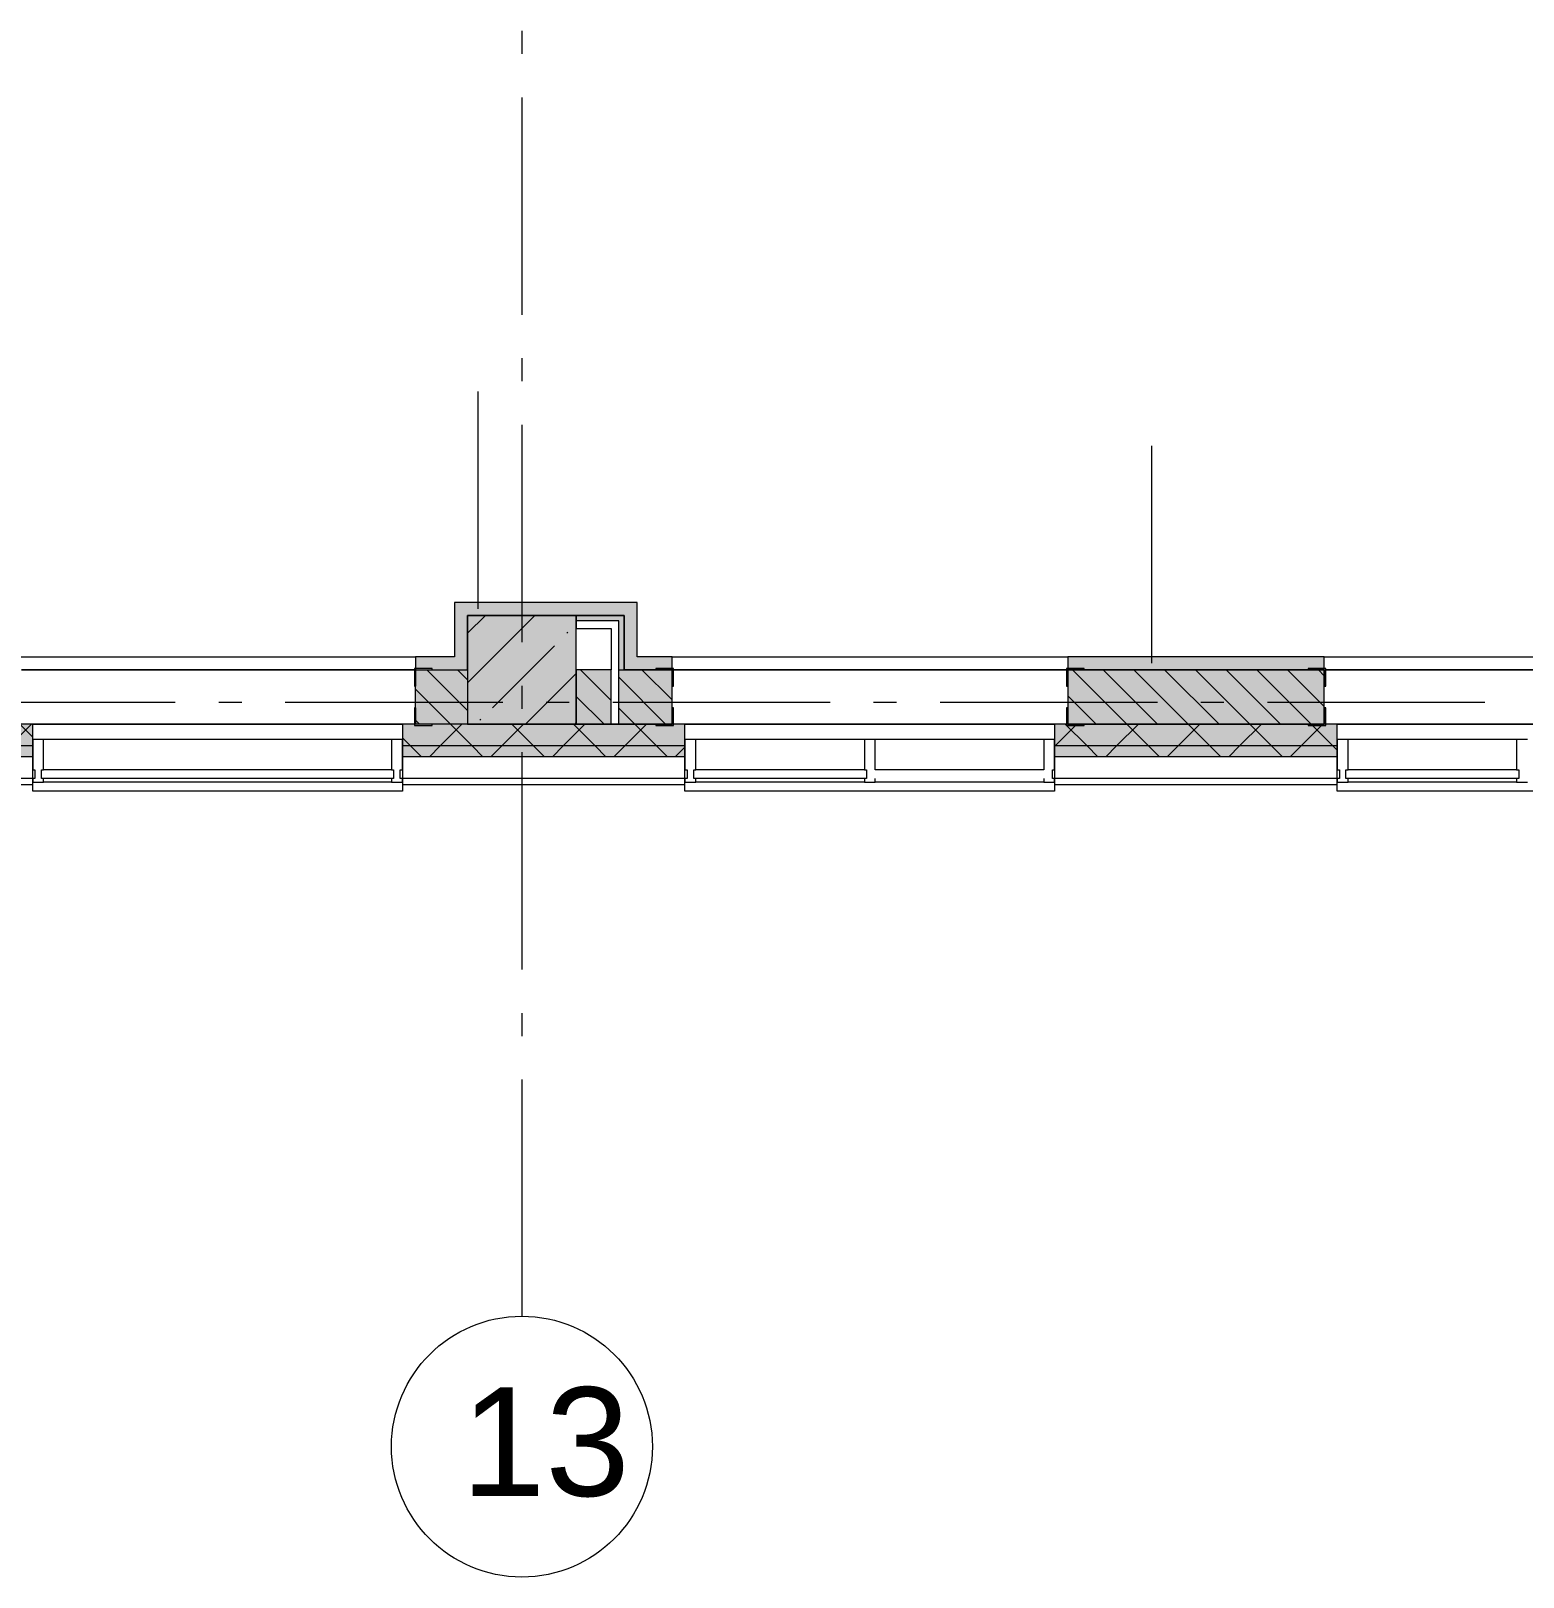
# Model space of a CAD drawing. Header units: millimetres. Extents: x -537608 to 253996, y -217170 to 186033.
# Drawn here: x -347220 to -340356, y -3124 to 3988 of the extents above; entities that cross this region are included whole.
import ezdxf

# ---------------------------------------------------------------- set-up
doc = ezdxf.new("R2010")
doc.units = ezdxf.units.MM
doc.layers.add('PDF _Геометрия', color=7, linetype='Continuous')
doc.layers.add('PDF _Текст', color=7, linetype='Continuous')
doc.layers.add('PDF _Сплошная заливка', color=7, linetype='Continuous', true_color=0xffffff)
doc.styles.add('PDF ArialMT', font='arial.ttf')

msp = doc.modelspace()

# ---------------------------------------------------------------- hatches: boundary and pattern name
at = {"layer": 'PDF _Сплошная заливка', "true_color": 0xff7d7d, "transparency": 33554559}
msp.add_hatch(color=11, dxfattribs=at).paths.add_polyline_path([(-344491.3705, 1299.3446), (-344491.3705, 1359.3452), (-345271.3687, 1359.3452), (-345271.3687, 1299.3446), (-344883.6905, 1299.3446)])
at = {"layer": 'PDF _Сплошная заливка', "transparency": 33554559}
msp.add_hatch(color=256, dxfattribs=at).paths.add_polyline_path([(-345211.3701, 799.3446), (-344711.368, 799.3446), (-344711.368, 1299.3446), (-345211.3701, 1299.3446), (-345211.3701, 966.1296)])
at = {"layer": 'PDF _Сплошная заливка', "true_color": 0xff7d7d, "transparency": 33554559}
h = msp.add_hatch(color=11, dxfattribs=at)
h.paths.add_polyline_path([(-345271.3687, 1049.3435), (-345271.3687, 1109.3442), (-345450.9251, 1109.3442), (-345450.9251, 1049.3435)], flags=0)
h.paths.add_polyline_path([(-347397.6265, 1049.3435), (-347270.9208, 1049.3435), (-347270.9208, 1109.3442), (-347491.3661, 1109.3442), (-347491.3661, 1049.3435)], flags=0)
at = {"layer": 'PDF _Сплошная заливка', "transparency": 33554559}
h = msp.add_hatch(color=256, dxfattribs=at)
h.paths.add_polyline_path([(-345211.3701, 799.3446), (-345211.3701, 1049.3435), (-345450.9251, 1049.3435), (-345450.9251, 799.3446)], flags=0)
h.paths.add_polyline_path([(-347711.3722, 799.3446), (-347551.3646, 799.3446), (-347551.3646, 1049.3435), (-347711.3722, 1049.3435), (-347711.3722, 966.1296)], flags=0)
h.paths.add_polyline_path([(-347270.9208, 799.3446), (-347270.9208, 1049.3435), (-347516.3662, 1049.3435), (-347516.3662, 799.3446), (-347397.6265, 799.3446)], flags=0)
h = msp.add_hatch(color=256, dxfattribs=at)
h.paths.add_polyline_path([(-339450.9167, 799.3446), (-339211.3703, 799.3446), (-339211.3703, 1049.3435), (-339450.9167, 1049.3435), (-339450.9167, 966.1296)], flags=0)
h.paths.add_polyline_path([(-341531.7729, 799.3446), (-341270.921, 799.3446), (-341270.921, 1049.3435), (-342450.9209, 1049.3435), (-342450.9209, 799.3446), (-342369.7545, 799.3446)], flags=0)
h.paths.add_polyline_path([(-344270.9165, 799.3446), (-344270.9165, 1049.3435), (-344516.3706, 1049.3435), (-344516.3706, 799.3446), (-344464.6997, 799.3446)], flags=0)
h.paths.add_polyline_path([(-344711.368, 799.3446), (-344551.369, 799.3446), (-344551.369, 1049.3435), (-344711.368, 1049.3435), (-344711.368, 966.1296)], flags=0)
h = msp.add_hatch(color=256, dxfattribs=at)
h.paths.add_polyline_path([(-291511.3559, 699.3442), (-291511.3559, 799.3446), (-297824.3565, 799.3446), (-297824.3565, 699.3442), (-291561.3561, 699.3442)], flags=0)
h.paths.add_polyline_path([(-298961.3577, 699.3442), (-298699.356, 699.3442), (-298699.356, 799.3446), (-298961.3577, 799.3446), (-298961.3577, 787.667)], flags=0)
h.paths.add_polyline_path([(-300942.9067, 699.3442), (-299461.3555, 699.3442), (-299461.3555, 799.3446), (-300942.9067, 799.3446)], flags=0)
h.paths.add_polyline_path([(-301942.9067, 699.3442), (-301942.9067, 799.3446), (-303150.9122, 799.3446), (-303150.9122, 699.3442), (-302146.8044, 699.3442)], flags=0)
h.paths.add_polyline_path([(-307970.9122, 699.3442), (-307970.9122, 799.3446), (-309150.912, 799.3446), (-309150.912, 699.3442), (-308012.6536, 699.3442)], flags=0)
h.paths.add_polyline_path([(-305498.7176, 699.3442), (-304970.9123, 699.3442), (-304970.9123, 799.3446), (-306150.9121, 799.3446), (-306150.9121, 699.3442)], flags=0)
h.paths.add_polyline_path([(-310970.912, 699.3442), (-310970.912, 799.3446), (-312150.9119, 799.3446), (-312150.9119, 699.3442), (-311364.5669, 699.3442)], flags=0)
h.paths.add_polyline_path([(-313970.9119, 699.3442), (-313970.9119, 799.3446), (-315150.9119, 799.3446), (-315150.9119, 699.3442), (-314716.4758, 699.3442)], flags=0)
h.paths.add_polyline_path([(-318150.9161, 699.3442), (-316970.9161, 699.3442), (-316970.9161, 799.3446), (-318150.9161, 799.3446)], flags=0)
h.paths.add_polyline_path([(-320163.3342, 699.3442), (-319970.916, 699.3442), (-319970.916, 799.3446), (-321450.9172, 799.3446), (-321450.9172, 699.3442), (-320582.325, 699.3442)], flags=0)
h.paths.add_polyline_path([(-324450.9171, 699.3442), (-323270.9173, 699.3442), (-323270.9173, 799.3446), (-324450.9171, 799.3446)], flags=0)
h.paths.add_polyline_path([(-326270.9172, 699.3442), (-326270.9172, 799.3446), (-327450.917, 799.3446), (-327450.917, 699.3442), (-326448.1699, 699.3442)], flags=0)
h.paths.add_polyline_path([(-329270.9171, 699.3442), (-329270.9171, 799.3446), (-330450.9212, 799.3446), (-330450.9212, 699.3442), (-329381.0923, 699.3442)], flags=0)
h.paths.add_polyline_path([(-333151.992, 699.3442), (-332270.917, 699.3442), (-332270.917, 799.3446), (-333450.9168, 799.3446), (-333450.9168, 699.3442)], flags=0)
h.paths.add_polyline_path([(-335270.9212, 699.3442), (-335270.9212, 799.3446), (-336450.9211, 799.3446), (-336450.9211, 699.3442), (-335665.928, 699.3442)], flags=0)
h.paths.add_polyline_path([(-338270.9168, 699.3442), (-338270.9168, 799.3446), (-339511.363, 799.3446), (-339511.363, 699.3442), (-339017.8456, 699.3442)], flags=0)
h.paths.add_polyline_path([(-341211.3702, 699.3442), (-341211.3702, 799.3446), (-342511.3672, 799.3446), (-342511.3672, 699.3442), (-341531.7729, 699.3442)], flags=0)
h.paths.add_polyline_path([(-344464.6997, 699.3442), (-344211.3658, 699.3442), (-344211.3658, 799.3446), (-345511.3714, 799.3446), (-345511.3714, 699.3442), (-344883.6905, 699.3442)], flags=0)
h.paths.add_polyline_path([(-348511.367, 699.3442), (-347211.3701, 699.3442), (-347211.3701, 799.3446), (-348511.367, 799.3446)], flags=0)
h.paths.add_polyline_path([(-349911.5538, 699.3442), (-349386.3707, 699.3442), (-349386.3707, 799.3446), (-359224.3735, 799.3446), (-359224.3735, 699.3442), (-351587.5169, 699.3442)], flags=0)
h.paths.add_polyline_path([(-360805.2708, 699.3442), (-360099.3686, 699.3442), (-360099.3686, 799.3446), (-368361.3744, 799.3446), (-368361.3744, 699.3442), (-361643.2523, 699.3442)], flags=0)
h = msp.add_hatch(color=256, dxfattribs=at)
h.paths.add_polyline_path([(-291672.0805, 649.3439), (-291561.3561, 649.3439), (-291561.3561, 699.3442), (-297824.3565, 699.3442), (-297824.3565, 649.3439), (-291688.3546, 649.3439)], flags=0)
h.paths.add_polyline_path([(-299632.8727, 649.3439), (-299461.3555, 649.3439), (-299461.3555, 699.3442), (-300942.9067, 699.3442), (-300942.9067, 649.3439), (-300470.8499, 649.3439)], flags=0)
h.paths.add_polyline_path([(-298699.356, 649.3439), (-298699.356, 699.3442), (-298961.3577, 699.3442), (-298961.3577, 649.3439), (-298794.8955, 649.3439)], flags=0)
h.paths.add_polyline_path([(-301942.9067, 649.3439), (-301942.9067, 699.3442), (-303150.9122, 699.3442), (-303150.9122, 649.3439), (-302146.8044, 649.3439)], flags=0)
h.paths.add_polyline_path([(-304970.9123, 649.3439), (-304970.9123, 699.3442), (-306150.9121, 699.3442), (-306150.9121, 649.3439), (-305498.7176, 649.3439)], flags=0)
h.paths.add_polyline_path([(-307970.9122, 649.3439), (-307970.9122, 699.3442), (-309150.912, 699.3442), (-309150.912, 649.3439), (-308012.6536, 649.3439)], flags=0)
h.paths.add_polyline_path([(-310970.912, 649.3439), (-310970.912, 699.3442), (-312150.9119, 699.3442), (-312150.9119, 649.3439), (-311364.5669, 649.3439)], flags=0)
h.paths.add_polyline_path([(-313970.9119, 649.3439), (-313970.9119, 699.3442), (-315150.9119, 699.3442), (-315150.9119, 649.3439), (-314716.4758, 649.3439)], flags=0)
h.paths.add_polyline_path([(-320163.3342, 649.3439), (-319970.916, 649.3439), (-319970.916, 699.3442), (-321450.9172, 699.3442), (-321450.9172, 649.3439), (-320582.325, 649.3439)], flags=0)
h.paths.add_polyline_path([(-318150.9161, 649.3439), (-316970.9161, 649.3439), (-316970.9161, 699.3442), (-318150.9161, 699.3442)], flags=0)
h.paths.add_polyline_path([(-323270.9173, 649.3439), (-323270.9173, 699.3442), (-324450.9171, 699.3442), (-324450.9171, 649.3439), (-323934.2382, 649.3439)], flags=0)
h.paths.add_polyline_path([(-326448.1699, 649.3439), (-326270.9172, 649.3439), (-326270.9172, 699.3442), (-327450.917, 699.3442), (-327450.917, 649.3439), (-327286.1471, 649.3439)], flags=0)
h.paths.add_polyline_path([(-329381.0923, 649.3439), (-329270.9171, 649.3439), (-329270.9171, 699.3442), (-330450.9212, 699.3442), (-330450.9212, 649.3439), (-329800.0831, 649.3439)], flags=0)
h.paths.add_polyline_path([(-332270.917, 649.3439), (-332270.917, 699.3442), (-333450.9168, 699.3442), (-333450.9168, 649.3439), (-332314.0191, 649.3439)], flags=0)
h.paths.add_polyline_path([(-335665.928, 649.3439), (-335270.9212, 649.3439), (-335270.9212, 699.3442), (-336450.9211, 699.3442), (-336450.9211, 649.3439)], flags=0)
h.paths.add_polyline_path([(-339017.8456, 649.3439), (-338270.9168, 649.3439), (-338270.9168, 699.3442), (-339511.363, 699.3442), (-339511.363, 649.3439)], flags=0)
h.paths.add_polyline_path([(-341531.7729, 649.3439), (-341211.3702, 649.3439), (-341211.3702, 699.3442), (-342511.3672, 699.3442), (-342511.3672, 649.3439), (-342369.7545, 649.3439)], flags=0)
h.paths.add_polyline_path([(-344211.3658, 649.3439), (-344211.3658, 699.3442), (-345511.3714, 699.3442), (-345511.3714, 649.3439), (-344464.6997, 649.3439)], flags=0)
h.paths.add_polyline_path([(-347397.6265, 649.3439), (-347211.3701, 649.3439), (-347211.3701, 699.3442), (-348511.367, 699.3442), (-348511.367, 649.3439), (-348235.5994, 649.3439)], flags=0)
h.paths.add_polyline_path([(-349386.3707, 649.3439), (-349386.3707, 699.3442), (-359224.3735, 699.3442), (-359224.3735, 649.3439), (-349911.5538, 649.3439)], flags=0)
h.paths.add_polyline_path([(-360099.3686, 649.3439), (-360099.3686, 699.3442), (-368461.3748, 699.3442), (-368461.3748, 649.3439), (-360805.2708, 649.3439)], flags=0)

# ---------------------------------------------------------------- linework, layer by layer
at = {"layer": 'PDF _Геометрия', "color": 253, "lineweight": 9, "true_color": 0xaaaaaa}
for p, q in [((-344961.3691, 3988.1801), (-344961.3691, 3882.3452)), ((-344961.3691, 3682.3464), (-344961.3691, 2682.3443)), ((-344961.3691, 2482.3457), (-344961.3691, 2376.5128)), ((-344961.3691, 2176.512), (-344961.3691, 1176.512)), ((-344961.3691, 976.5111), (-344961.3691, 870.6784)), ((-346555.6318, 899.3449), (-347555.6361, 899.3449)), ((-346249.8003, 899.3449), (-346355.6309, 899.3449)), ((-345049.7952, 899.3449), (-346049.7995, 899.3449)), ((-344743.9637, 899.3449), (-344849.7944, 899.3449)), ((-343543.9672, 899.3449), (-344543.9629, 899.3449)), ((-343238.1271, 899.3449), (-343343.9663, 899.3449)), ((-342038.1306, 899.3449), (-343038.1349, 899.3449)), ((-341732.2991, 899.3449), (-341838.1298, 899.3449)), ((-340532.294, 899.3449), (-341532.2983, 899.3449)), ((-344961.3691, 670.6775), (-344961.3691, -329.3225)), ((-347161.3699, 591.3433), (-345561.3717, 591.3433)), ((-345561.3717, 589.3432), (-347161.3699, 589.3432)), ((-344161.3656, 591.3433), (-343386.3709, 591.3433)), ((-343386.3709, 589.3432), (-344161.3656, 589.3432)), ((-343336.3707, 591.3433), (-342561.3674, 591.3433)), ((-341161.37, 591.3433), (-340386.3667, 591.3433)), ((-340386.3667, 589.3432), (-341161.37, 589.3432)), ((-347211.3701, 491.3451), (-347211.3701, 522.3433)), ((-345511.3714, 522.3433), (-345511.3714, 491.3451)), ((-344211.3658, 491.3451), (-344211.3658, 522.3433)), ((-342511.3672, 522.3433), (-342511.3672, 491.3451)), ((-341211.3702, 491.3451), (-341211.3702, 522.3433)), ((-345511.3714, 491.3451), (-347211.3701, 491.3451)), ((-342511.3672, 491.3451), (-344211.3658, 491.3451)), ((-339511.363, 491.3451), (-341211.3702, 491.3451)), ((-344961.3691, -529.3211), (-344961.3691, -635.1561)), ((-344961.3691, -835.1548), (-344961.3691, -1923.7337))]:
    msp.add_line(p, q, dxfattribs=at)
at = {"layer": 'PDF _Геометрия', "lineweight": 9}
for p, q in [((-345162.765, 1329.3438), (-345162.765, 2329.3437)), ((-342063.7422, 1079.3449), (-342063.7422, 2079.3449)), ((-344491.3705, 1359.3452), (-345271.3687, 1359.3452)), ((-345271.3687, 1359.3452), (-345271.3687, 1299.3446)), ((-344431.372, 1359.3452), (-344491.3705, 1359.3452)), ((-344431.372, 1109.3442), (-344431.372, 1359.3452)), ((-345271.3687, 1299.3446), (-345271.3687, 1109.3442)), ((-345211.3701, 989.276), (-344901.3016, 1299.3446)), ((-345211.3701, 1217.373), (-345129.3943, 1299.3446)), ((-344711.368, 1299.3446), (-345211.3701, 1299.3446)), ((-345211.3701, 1299.3446), (-345211.3701, 799.3446)), ((-345211.3701, 1049.3435), (-345211.3701, 1299.3446)), ((-345211.3701, 1299.3446), (-344491.3705, 1299.3446)), ((-344711.368, 799.3446), (-344711.368, 1299.3446)), ((-344491.3705, 1299.3446), (-344711.368, 1299.3446)), ((-344711.368, 1299.3446), (-344711.368, 1274.3445)), ((-344491.3705, 1299.3446), (-344491.3705, 1109.3442)), ((-344491.3705, 1274.3445), (-344491.3705, 1299.3446)), ((-344755.228, 1217.3127), (-344750.4915, 1222.0535)), ((-344711.368, 1274.3445), (-344711.368, 1239.3438)), ((-344516.3706, 1274.3445), (-344711.368, 1274.3445)), ((-344711.368, 1239.3438), (-344551.369, 1239.3438)), ((-344551.369, 1239.3438), (-344551.369, 1049.3435)), ((-344516.3706, 1239.3438), (-344516.3706, 1274.3445)), ((-344516.3706, 1049.3435), (-344516.3706, 1239.3438)), ((-344491.3705, 1239.3438), (-344491.3705, 1274.3445)), ((-344491.3705, 1049.3435), (-344491.3705, 1239.3438)), ((-345097.3755, 875.1652), (-344812.2554, 1160.2874)), ((-347270.9208, 1109.3442), (-347211.3701, 1109.3442)), ((-347211.3701, 1109.3442), (-345511.3714, 1109.3442)), ((-345511.3714, 1109.3442), (-345450.9251, 1109.3442)), ((-345271.3687, 1109.3442), (-345450.9251, 1109.3442)), ((-345450.9251, 1109.3442), (-345450.9251, 1049.3435)), ((-344491.3705, 1109.3442), (-344491.3705, 1049.3435)), ((-344270.9165, 1109.3442), (-344431.372, 1109.3442)), ((-344270.9165, 1109.3442), (-344211.3658, 1109.3442)), ((-344270.9165, 1049.3435), (-344270.9165, 1109.3442)), ((-344211.3658, 1109.3442), (-342511.3672, 1109.3442)), ((-342511.3672, 1109.3442), (-342450.9209, 1109.3442)), ((-341270.921, 1109.3442), (-342450.9209, 1109.3442)), ((-342450.9209, 1109.3442), (-342450.9209, 1049.3435)), ((-341270.921, 1049.3435), (-341270.921, 1109.3442)), ((-341270.921, 1109.3442), (-341211.3702, 1109.3442)), ((-341211.3702, 1109.3442), (-339511.363, 1109.3442)), ((-347263.9194, 1049.3435), (-345455.9199, 1049.3435)), ((-347211.3701, 1049.3435), (-347263.9194, 1049.3435)), ((-345511.3714, 1049.3435), (-347211.3701, 1049.3435)), ((-345455.9199, 1049.3435), (-345511.3714, 1049.3435)), ((-345450.9251, 1049.3435), (-345271.3687, 1049.3435)), ((-345450.9251, 799.3446), (-345450.9251, 1049.3435)), ((-345450.9251, 1049.3435), (-345271.3687, 1049.3435)), ((-345211.3701, 861.5714), (-345399.1422, 1049.3435)), ((-345271.3687, 1049.3435), (-345211.3701, 1049.3435)), ((-345271.3687, 1049.3435), (-345211.3701, 1049.3435)), ((-345211.3701, 1002.9925), (-345257.7189, 1049.3435)), ((-345211.3701, 1049.3435), (-345211.3701, 799.3446)), ((-344945.1013, 799.3446), (-344711.368, 1033.0779)), ((-344551.369, 1049.3435), (-344711.368, 1049.3435)), ((-344711.368, 1049.3435), (-344711.368, 799.3446)), ((-344551.369, 908.678), (-344692.0345, 1049.3435)), ((-344551.369, 799.3446), (-344551.369, 1049.3435)), ((-344516.3706, 799.3446), (-344516.3706, 1049.3435)), ((-344516.3706, 1049.3435), (-344491.3705, 1049.3435)), ((-344300.6101, 799.3446), (-344516.3706, 1015.0986)), ((-344270.9165, 1049.3435), (-344491.3705, 1049.3435)), ((-344491.3705, 1049.3435), (-344270.9165, 1049.3435)), ((-344270.9165, 911.0721), (-344409.1879, 1049.3435)), ((-344270.9165, 799.3446), (-344270.9165, 1049.3435)), ((-344263.9238, 1049.3435), (-342455.9243, 1049.3435)), ((-344211.3658, 1049.3435), (-344263.9238, 1049.3435)), ((-342511.3672, 1049.3435), (-344211.3658, 1049.3435)), ((-342455.9243, 1049.3435), (-342511.3672, 1049.3435)), ((-342450.9209, 1049.3435), (-341270.921, 1049.3435)), ((-342450.9209, 1049.3435), (-342450.9209, 799.3446)), ((-341270.921, 1049.3435), (-342450.9209, 1049.3435)), ((-342179.2955, 799.3446), (-342429.2966, 1049.3435)), ((-342037.8722, 799.3446), (-342287.8733, 1049.3435)), ((-341896.449, 799.3446), (-342146.45, 1049.3435)), ((-341755.0257, 799.3446), (-342005.0268, 1049.3435)), ((-341613.611, 799.3446), (-341863.6035, 1049.3435)), ((-341472.1878, 799.3446), (-341722.1888, 1049.3435)), ((-341330.7645, 799.3446), (-341580.7655, 1049.3435)), ((-341270.921, 880.9222), (-341439.3423, 1049.3435)), ((-341270.921, 1022.3433), (-341297.919, 1049.3435)), ((-341270.921, 799.3446), (-341270.921, 1049.3435)), ((-341263.9195, 1049.3435), (-339455.9201, 1049.3435)), ((-341211.3702, 1049.3435), (-341263.9195, 1049.3435)), ((-339511.363, 1049.3435), (-341211.3702, 1049.3435)), ((-345290.5644, 799.3446), (-345450.9251, 959.7009)), ((-344583.4566, 799.3446), (-344711.368, 927.2559)), ((-342320.7102, 799.3446), (-342450.9209, 929.5509)), ((-344442.0334, 799.3446), (-344516.3706, 873.6775)), ((-347211.3701, 799.3446), (-348511.367, 799.3446)), ((-347317.0371, 699.3442), (-347217.0366, 799.3446)), ((-347211.3701, 740.2502), (-347270.4644, 799.3446)), ((-347211.3701, 699.3442), (-347211.3701, 799.3446)), ((-347211.3701, 799.3446), (-345511.3714, 799.3446)), ((-345511.3714, 799.3446), (-347211.3701, 799.3446)), ((-344211.3658, 799.3446), (-345511.3714, 799.3446)), ((-345511.3714, 799.3446), (-345511.3714, 699.3442)), ((-345431.9877, 799.3446), (-345450.9251, 818.2798)), ((-345211.3701, 799.3446), (-345450.9251, 799.3446)), ((-345337.1371, 699.3442), (-345237.1367, 799.3446)), ((-345190.564, 699.3442), (-345290.5644, 799.3446)), ((-345211.3701, 799.3446), (-344711.368, 799.3446)), ((-345154.403, 818.1398), (-345149.6664, 822.8828)), ((-345054.2905, 699.3442), (-344954.2902, 799.3446)), ((-344907.7175, 699.3442), (-345007.7179, 799.3446)), ((-344771.4526, 699.3442), (-344671.4522, 799.3446)), ((-344624.8795, 699.3442), (-344724.8799, 799.3446)), ((-344717.0002, 799.3446), (-344711.368, 804.9788)), ((-344711.368, 799.3446), (-344551.369, 799.3446)), ((-344551.369, 799.3446), (-344516.3706, 799.3446)), ((-344516.3706, 799.3446), (-344270.9165, 799.3446)), ((-344488.6061, 699.3442), (-344388.6057, 799.3446)), ((-344342.033, 699.3442), (-344442.0334, 799.3446)), ((-344211.3658, 699.3442), (-344211.3658, 799.3446)), ((-344211.3658, 799.3446), (-342511.3672, 799.3446)), ((-342511.3672, 799.3446), (-344211.3658, 799.3446)), ((-341211.3702, 799.3446), (-342511.3672, 799.3446)), ((-342511.3672, 799.3446), (-342511.3672, 699.3442)), ((-342508.7062, 699.3442), (-342408.7057, 799.3446)), ((-342362.133, 699.3442), (-342462.1334, 799.3446)), ((-342450.9209, 799.3446), (-341270.921, 799.3446)), ((-342225.8682, 699.3442), (-342125.8678, 799.3446)), ((-342079.2951, 699.3442), (-342179.2955, 799.3446)), ((-341943.0217, 699.3442), (-341843.0213, 799.3446)), ((-341796.4485, 699.3442), (-341896.449, 799.3446)), ((-341660.1838, 699.3442), (-341560.1833, 799.3446)), ((-341513.6106, 699.3442), (-341613.611, 799.3446)), ((-341377.3372, 699.3442), (-341277.3368, 799.3446)), ((-341230.7641, 699.3442), (-341330.7645, 799.3446)), ((-341211.3702, 699.3442), (-341211.3702, 799.3446)), ((-341211.3702, 799.3446), (-339511.363, 799.3446)), ((-339511.363, 799.3446), (-341211.3702, 799.3446)), ((-347161.3699, 729.3434), (-347211.3701, 729.3434)), ((-347211.3701, 729.3434), (-347211.3701, 589.3432)), ((-347161.3699, 589.3432), (-347161.3699, 729.3434)), ((-345561.3717, 729.3434), (-347161.3699, 729.3434)), ((-345511.3714, 729.3434), (-345561.3717, 729.3434)), ((-345561.3717, 729.3434), (-345561.3717, 589.3432)), ((-345473.4019, 699.3442), (-345511.3714, 737.3072)), ((-345511.3714, 589.3432), (-345511.3714, 729.3434)), ((-344161.3656, 729.3434), (-344211.3658, 729.3434)), ((-344211.3658, 729.3434), (-344211.3658, 589.3432)), ((-343386.3709, 729.3434), (-344161.3656, 729.3434)), ((-344161.3656, 589.3432), (-344161.3656, 729.3434)), ((-343336.3707, 729.3434), (-343386.3709, 729.3434)), ((-343386.3709, 729.3434), (-343386.3709, 589.3432)), ((-342561.3674, 729.3434), (-343336.3707, 729.3434)), ((-343336.3707, 589.3432), (-343336.3707, 729.3434)), ((-342511.3672, 729.3434), (-342561.3674, 729.3434)), ((-342561.3674, 729.3434), (-342561.3674, 589.3432)), ((-342511.3672, 589.3432), (-342511.3672, 729.3434)), ((-341161.37, 729.3434), (-341211.3702, 729.3434)), ((-341211.3702, 729.3434), (-341211.3702, 589.3432)), ((-340386.3667, 729.3434), (-341161.37, 729.3434)), ((-341161.37, 589.3432), (-341161.37, 729.3434)), ((-340336.3665, 729.3434), (-340386.3667, 729.3434)), ((-340386.3667, 729.3434), (-340386.3667, 589.3432)), ((-347211.3701, 699.3442), (-348511.367, 699.3442)), ((-347211.3701, 649.3439), (-348511.367, 649.3439)), ((-347211.3701, 649.3439), (-347211.3701, 699.3442)), ((-347211.3701, 549.3435), (-347211.3701, 649.3439)), ((-345511.3714, 699.3442), (-345511.3714, 649.3439)), ((-344211.3658, 699.3442), (-345511.3714, 699.3442)), ((-345511.3714, 649.3439), (-345511.3714, 549.3435)), ((-344211.3658, 649.3439), (-345511.3714, 649.3439)), ((-345423.4017, 649.3439), (-345473.4019, 699.3442)), ((-345387.1373, 649.3439), (-345337.1371, 699.3442)), ((-345140.5638, 649.3439), (-345190.564, 699.3442)), ((-345104.2908, 649.3439), (-345054.2905, 699.3442)), ((-344857.7172, 649.3439), (-344907.7175, 699.3442)), ((-344821.4528, 649.3439), (-344771.4526, 699.3442)), ((-344574.8793, 649.3439), (-344624.8795, 699.3442)), ((-344538.6063, 649.3439), (-344488.6061, 699.3442)), ((-344292.0328, 649.3439), (-344342.033, 699.3442)), ((-344255.7684, 649.3439), (-344211.3658, 693.7422)), ((-344211.3658, 649.3439), (-344211.3658, 699.3442)), ((-344211.3658, 549.3435), (-344211.3658, 649.3439)), ((-342511.3672, 696.6852), (-342508.7062, 699.3442)), ((-342511.3672, 699.3442), (-342511.3672, 649.3439)), ((-341211.3702, 699.3442), (-342511.3672, 699.3442)), ((-342511.3672, 649.3439), (-342511.3672, 549.3435)), ((-341211.3702, 649.3439), (-342511.3672, 649.3439)), ((-342312.1328, 649.3439), (-342362.133, 699.3442)), ((-342275.8685, 649.3439), (-342225.8682, 699.3442)), ((-342029.2948, 649.3439), (-342079.2951, 699.3442)), ((-341993.0219, 649.3439), (-341943.0217, 699.3442)), ((-341746.4483, 649.3439), (-341796.4485, 699.3442)), ((-341710.184, 649.3439), (-341660.1838, 699.3442)), ((-341463.6104, 649.3439), (-341513.6106, 699.3442)), ((-341427.3375, 649.3439), (-341377.3372, 699.3442)), ((-341211.3702, 679.946), (-341230.7641, 699.3442)), ((-341211.3702, 649.3439), (-341211.3702, 699.3442)), ((-341211.3702, 549.3435), (-341211.3702, 649.3439)), ((-347211.3701, 589.3432), (-347201.3718, 589.3432)), ((-347201.3718, 589.3432), (-347201.3718, 549.3435)), ((-347171.3682, 549.3435), (-347171.3682, 589.3432)), ((-347171.3682, 589.3432), (-347161.3699, 589.3432)), ((-345561.3717, 589.3432), (-345551.3647, 589.3432)), ((-345551.3647, 589.3432), (-345551.3647, 549.3435)), ((-345521.3697, 549.3435), (-345521.3697, 589.3432)), ((-345521.3697, 589.3432), (-345511.3714, 589.3432)), ((-344211.3658, 589.3432), (-344201.3676, 589.3432)), ((-344201.3676, 589.3432), (-344201.3676, 549.3435)), ((-344171.364, 549.3435), (-344171.364, 589.3432)), ((-344171.364, 589.3432), (-344161.3656, 589.3432)), ((-343386.3709, 589.3432), (-343376.364, 589.3432)), ((-343376.364, 589.3432), (-343376.364, 549.3435)), ((-342521.3655, 549.3435), (-342521.3655, 589.3432)), ((-342521.3655, 589.3432), (-342511.3672, 589.3432)), ((-341211.3702, 589.3432), (-341201.3634, 589.3432)), ((-341201.3634, 589.3432), (-341201.3634, 549.3435)), ((-341171.3684, 549.3435), (-341171.3684, 589.3432)), ((-341171.3684, 589.3432), (-341161.37, 589.3432)), ((-340386.3667, 589.3432), (-340376.3684, 589.3432)), ((-340376.3684, 589.3432), (-340376.3684, 549.3435)), ((-347211.3701, 549.3435), (-348511.367, 549.3435)), ((-348511.367, 522.3433), (-347211.3701, 522.3433)), ((-347211.3701, 522.3433), (-347211.3701, 549.3435)), ((-347201.3718, 549.3435), (-347211.3701, 549.3435)), ((-347211.3701, 549.3435), (-347211.3701, 532.3438)), ((-347211.3701, 532.3438), (-347161.3699, 532.3438)), ((-347161.3699, 549.3435), (-347171.3682, 549.3435)), ((-347161.3699, 532.3438), (-347161.3699, 549.3435)), ((-345561.3717, 549.3435), (-347161.3699, 549.3435)), ((-345561.3717, 532.3438), (-347161.3699, 532.3438)), ((-345551.3647, 549.3435), (-345561.3717, 549.3435)), ((-345561.3717, 549.3435), (-345561.3717, 532.3438)), ((-345561.3717, 532.3438), (-345511.3714, 532.3438)), ((-345511.3714, 549.3435), (-345521.3697, 549.3435)), ((-345511.3714, 549.3435), (-345511.3714, 522.3433)), ((-344211.3658, 549.3435), (-345511.3714, 549.3435)), ((-345511.3714, 532.3438), (-345511.3714, 549.3435)), ((-345511.3714, 522.3433), (-344211.3658, 522.3433)), ((-344211.3658, 522.3433), (-344211.3658, 549.3435)), ((-344201.3676, 549.3435), (-344211.3658, 549.3435)), ((-344211.3658, 549.3435), (-344211.3658, 532.3438)), ((-344211.3658, 532.3438), (-344161.3656, 532.3438)), ((-344161.3656, 549.3435), (-344171.364, 549.3435)), ((-343386.3709, 549.3435), (-344161.3656, 549.3435)), ((-344161.3656, 532.3438), (-344161.3656, 549.3435)), ((-343386.3709, 532.3438), (-344161.3656, 532.3438)), ((-343376.364, 549.3435), (-343386.3709, 549.3435)), ((-343386.3709, 549.3435), (-343386.3709, 532.3438)), ((-343386.3709, 532.3438), (-343336.3707, 532.3438)), ((-343336.3707, 532.3438), (-343336.3707, 549.3435)), ((-342561.3674, 532.3438), (-343336.3707, 532.3438)), ((-342561.3674, 549.3435), (-342561.3674, 532.3438)), ((-342561.3674, 532.3438), (-342511.3672, 532.3438)), ((-342511.3672, 549.3435), (-342521.3655, 549.3435)), ((-342511.3672, 549.3435), (-342511.3672, 522.3433)), ((-341211.3702, 549.3435), (-342511.3672, 549.3435)), ((-342511.3672, 532.3438), (-342511.3672, 549.3435)), ((-342511.3672, 522.3433), (-341211.3702, 522.3433)), ((-341211.3702, 522.3433), (-341211.3702, 549.3435)), ((-341201.3634, 549.3435), (-341211.3702, 549.3435)), ((-341211.3702, 549.3435), (-341211.3702, 532.3438)), ((-341211.3702, 532.3438), (-341161.37, 532.3438)), ((-341161.37, 549.3435), (-341171.3684, 549.3435)), ((-340386.3667, 549.3435), (-341161.37, 549.3435)), ((-341161.37, 532.3438), (-341161.37, 549.3435)), ((-340386.3667, 532.3438), (-341161.37, 532.3438)), ((-340376.3684, 549.3435), (-340386.3667, 549.3435)), ((-340386.3667, 549.3435), (-340386.3667, 532.3438)), ((-340386.3667, 532.3438), (-340336.3665, 532.3438))]:
    msp.add_line(p, q, dxfattribs=at)
at = {"layer": 'PDF _Геометрия', "color": 253, "lineweight": 20, "true_color": 0xaaaaaa}
for p, q in [((-345374.9171, 1055.3437), (-345455.9199, 1055.3437)), ((-345455.9199, 1055.3437), (-345455.9199, 974.3431)), ((-345449.9175, 974.3431), (-345449.9175, 1049.3435)), ((-345449.9175, 1049.3435), (-345374.9171, 1049.3435)), ((-345374.9171, 1049.3435), (-345374.9171, 1055.3437)), ((-344263.9238, 1055.3437), (-344344.918, 1055.3437)), ((-344344.918, 1055.3437), (-344344.918, 1049.3435)), ((-344344.918, 1049.3435), (-344269.9176, 1049.3435)), ((-344269.9176, 1049.3435), (-344269.9176, 974.3431)), ((-344263.9238, 974.3431), (-344263.9238, 1055.3437)), ((-342374.9215, 1055.3437), (-342455.9243, 1055.3437)), ((-342455.9243, 1055.3437), (-342455.9243, 974.3431)), ((-342449.9219, 974.3431), (-342449.9219, 1049.3435)), ((-342449.9219, 1049.3435), (-342374.9215, 1049.3435)), ((-342374.9215, 1049.3435), (-342374.9215, 1055.3437)), ((-341263.9195, 1055.3437), (-341344.9223, 1055.3437)), ((-341344.9223, 1055.3437), (-341344.9223, 1049.3435)), ((-341344.9223, 1049.3435), (-341269.922, 1049.3435)), ((-341269.922, 1049.3435), (-341269.922, 974.3431)), ((-341263.9195, 974.3431), (-341263.9195, 1055.3437)), ((-345455.9199, 974.3431), (-345449.9175, 974.3431)), ((-344269.9176, 974.3431), (-344263.9238, 974.3431)), ((-342455.9243, 974.3431), (-342449.9219, 974.3431)), ((-341269.922, 974.3431), (-341263.9195, 974.3431)), ((-345449.9175, 874.3448), (-345455.9199, 874.3448)), ((-345455.9199, 874.3448), (-345455.9199, 793.3442)), ((-345449.9175, 799.3446), (-345449.9175, 874.3448)), ((-344263.9238, 874.3448), (-344269.9176, 874.3448)), ((-344269.9176, 874.3448), (-344269.9176, 799.3446)), ((-344263.9238, 793.3442), (-344263.9238, 874.3448)), ((-342449.9219, 874.3448), (-342455.9243, 874.3448)), ((-342455.9243, 874.3448), (-342455.9243, 793.3442)), ((-342449.9219, 799.3446), (-342449.9219, 874.3448)), ((-341263.9195, 874.3448), (-341269.922, 874.3448)), ((-341269.922, 874.3448), (-341269.922, 799.3446)), ((-341263.9195, 793.3442), (-341263.9195, 874.3448)), ((-345455.9199, 793.3442), (-345374.9171, 793.3442)), ((-345374.9171, 799.3446), (-345449.9175, 799.3446)), ((-345374.9171, 793.3442), (-345374.9171, 799.3446)), ((-344269.9176, 799.3446), (-344344.918, 799.3446)), ((-344344.918, 799.3446), (-344344.918, 793.3442)), ((-344344.918, 793.3442), (-344263.9238, 793.3442)), ((-342455.9243, 793.3442), (-342374.9215, 793.3442)), ((-342374.9215, 799.3446), (-342449.9219, 799.3446)), ((-342374.9215, 793.3442), (-342374.9215, 799.3446)), ((-341269.922, 799.3446), (-341344.9223, 799.3446)), ((-341344.9223, 799.3446), (-341344.9223, 793.3442)), ((-341344.9223, 793.3442), (-341263.9195, 793.3442))]:
    msp.add_line(p, q, dxfattribs=at)
at = {"layer": 'PDF _Геометрия', "lineweight": 20}
msp.add_circle((-344961.3697, -2523.7352), 600.0019, dxfattribs=at)
at = {"layer": 'PDF _Сплошная заливка', "color": 11, "lineweight": 35, "true_color": 0xff7d7d, "transparency": 33554559}
for points in [[(-344431.372, 1109.3442), (-344431.372, 1359.3452), (-344491.3705, 1109.3442), (-344491.3705, 1359.3452)], [(-345211.3701, 1049.3435), (-345211.3701, 1299.3446), (-345271.3687, 1049.3435), (-345271.3687, 1299.3446)], [(-344491.3705, 1049.3435), (-344270.9165, 1049.3435), (-344491.3705, 1109.3442), (-344270.9165, 1109.3442)], [(-342450.9209, 1049.3435), (-341270.921, 1049.3435), (-342450.9209, 1109.3442), (-341270.921, 1109.3442)]]:
    msp.add_solid(points, dxfattribs=at)
at = {"layer": 'PDF _Сплошная заливка', "color": 75, "lineweight": 35, "true_color": 0x77b143, "transparency": 33554559}
for points in [[(-344711.368, 1274.3445), (-344491.3705, 1274.3445), (-344711.368, 1299.3446), (-344491.3705, 1299.3446)], [(-344491.3705, 1049.3435), (-344491.3705, 1274.3445), (-344516.3706, 1049.3435), (-344516.3706, 1274.3445)]]:
    msp.add_solid(points, dxfattribs=at)

# ---------------------------------------------------------------- texts
at = {"layer": 'PDF _Текст', "insert": (-345241.8129, -2504.342), "char_height": 500, "attachment_point": 4, "style": 'PDF ArialMT'}
msp.add_mtext('13', dxfattribs=at)

doc.saveas('drawing.dxf')
